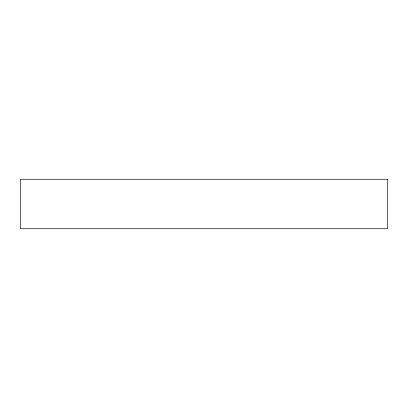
<?xml version="1.0" encoding="UTF-8"?>
<svg xmlns="http://www.w3.org/2000/svg" width="408" height="408" viewBox="0 0 408 408"><rect width="100%" height="100%" fill="white"/><g stroke="black" fill="none" stroke-linecap="round" stroke-linejoin="round"><path stroke-width="0.61" d="M387.6 179.285L20.4 179.285L20.4 228.715L387.6 228.715L387.6 179.285"/></g></svg>
